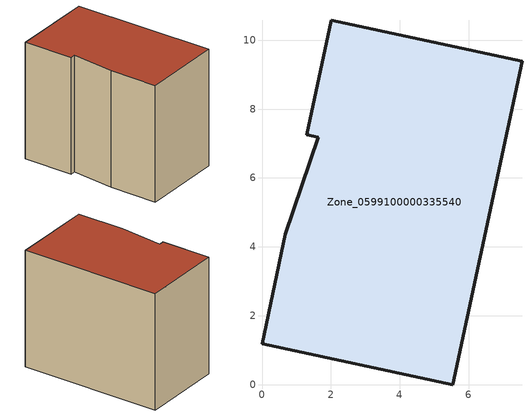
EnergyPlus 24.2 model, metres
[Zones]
Zone_0599100000335540
 floor ground (C_G): 0,1.18 0.68,4.36 1.64,7.19 1.3,7.26 2.01,10.57 7.55,9.38 5.54,0 z0
 wall outside (C_F): 2.01,10.57 1.3,7.26 1.64,7.19 0.68,4.36 0,1.18 5.54,0 7.55,9.38 2.01,10.57 z0:8.01
 roof outside (C_R): 0.68,4.36 0,1.18 5.54,0 7.55,9.38 2.01,10.57 1.3,7.26 1.64,7.19 z8.01
[BUILDING]
Pand.0599100000335540: North Axis=0; Terrain=City; Loads Convergence Tolerance Value=0.04; Temperature Convergence Tolerance Value=0.4; Solar Distribution=FullExterior; Maximum Number of Warmup Days=25; Minimum Number of Warmup Days=1
[Site:Location]
Rotterdam.The.Hague.AP_ZH_NLD Design_Conditions: Latitude=51.96; Longitude=4.45; Time Zone=1; Elevation=-4.5
[SITE:GROUNDTEMPERATURE:BUILDINGSURFACE]
18, 18, 18, 18, 18, 18, 18, 18, 18, 18, 18, 18
[MATERIAL] Thermal Absorptance=0.9; Solar Absorptance=0.7; Visible Absorptance=0.7
Name | Roughness | Thickness | Conductivity | Density | Specific Heat
G.TC.1975-1991 | MediumSmooth | 0.15 | 0.288461 | 540 | 1210
F.TC.1975-1991 | Rough | 0.3 | 0.230769 | 1920 | 840
R.TC.1975-1991 | MediumRough | 0.2 | 0.153846 | 1500 | 1000
[CONSTRUCTION]
C_G: G.TC.1975-1991
C_F: F.TC.1975-1991
C_R: R.TC.1975-1991
[ZONE]
Zone_0599100000335540: Type=1; Multiplier=1; Ceiling Height=Autocalculate; Volume=Autocalculate; Floor Area=autocalculate; Part of Total Floor Area=Yes
[ZONEINFILTRATION:DESIGNFLOWRATE]
Infil_Zone_0599100000335540: Zone or ZoneList or Space or SpaceList=Zone_0599100000335540; Schedule=AlwaysOn; Design Flow Rate Calculation Method=Flow/Area; Flow Rate per Floor Area=0.003; Constant Term Coefficient=1; Temperature Term Coefficient=0; Velocity Term Coefficient=0; Velocity Squared Term Coefficient=0
[HVACTEMPLATE:ZONE:IDEALLOADSAIRSYSTEM]
Zone_0599100000335540: Maximum Heating Supply Air Temperature=50; Minimum Cooling Supply Air Temperature=13; Maximum Heating Supply Air Humidity Ratio=0.0156; Minimum Cooling Supply Air Humidity Ratio=0.0077; Heating Limit=NoLimit; Cooling Limit=NoLimit; Dehumidification Control Type=ConstantSensibleHeatRatio; Cooling Sensible Heat Ratio=0.7; Dehumidification Setpoint=60; Humidification Control Type=None; Humidification Setpoint=30; Outdoor Air Method=None; Outdoor Air Flow Rate per Person=0.00944; Outdoor Air Flow Rate per Zone Floor Area=0; Outdoor Air Flow Rate per Zone=0; Demand Controlled Ventilation Type=None; Outdoor Air Economizer Type=NoEconomizer; Heat Recovery Type=None; Sensible Heat Recovery Effectiveness=0.7; Latent Heat Recovery Effectiveness=0.65
[ZONECONTROL:THERMOSTAT]
ThermostatControl_Zone_0599100000335540: Zone or ZoneList=Zone_0599100000335540; Control Type Schedule=DualSetpointControlType; Control 1=Thermostat_Zone_0599100000335540; Temperature Difference Between Cutout And Setpoint=0
[THERMOSTATSETPOINT:DUALSETPOINT]
Thermostat_Zone_0599100000335540: Heating Setpoint Temperature Schedule=HeatingSetpoint_Zone_0599100000335540; Cooling Setpoint Temperature Schedule=CoolingSetpoint_Zone_0599100000335540
[SCHEDULE:COMPACT]
HeatingSetpoint_Zone_0599100000335540: Through: 12/31, For: AllDays, Until: 24:00, 21
CoolingSetpoint_Zone_0599100000335540: Through: 12/31, For: AllDays, Until: 24:00, 24
DualSetpointControlType: Through: 12/31, For: AllDays, Until: 24:00, 4
AlwaysOn: Through: 12/31, For: AllDays, Until: 24:00, 1
